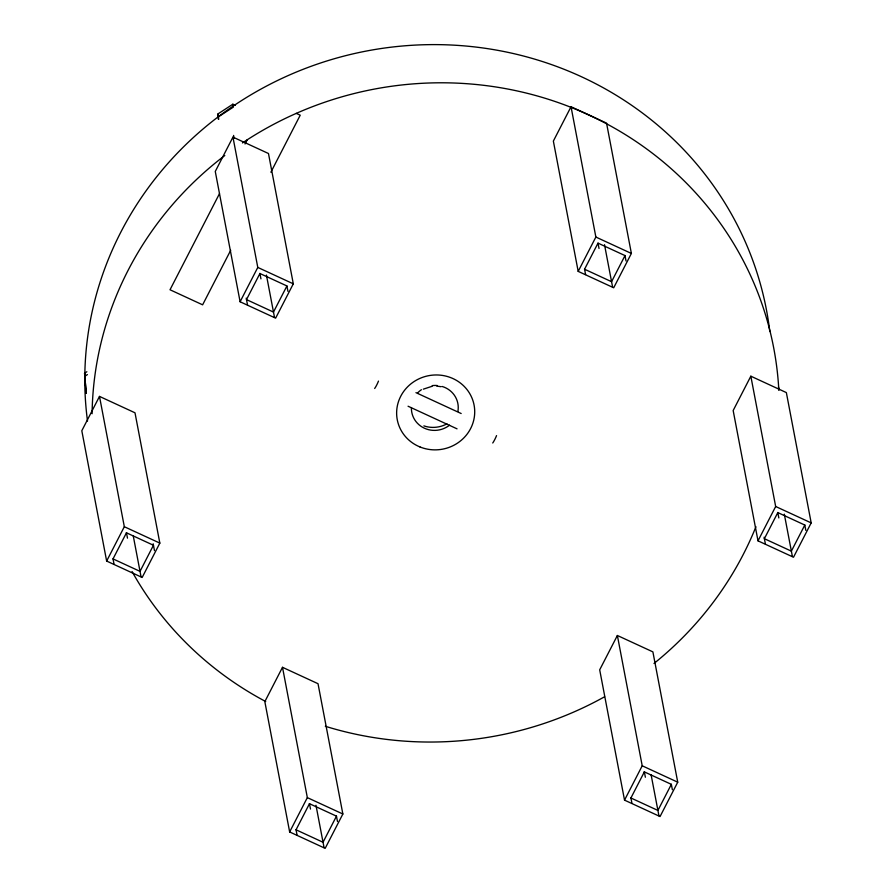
<?xml version="1.0" encoding="UTF-8"?>
<svg xmlns="http://www.w3.org/2000/svg" width="893" height="893" viewBox="0 0 893 893"><rect width="100%" height="100%" fill="white"/><g stroke="black" fill="none" stroke-linecap="round" stroke-linejoin="round"><path stroke-width="1.34" d="M99.491 396.403L81.81 430.75L106.647 561.061L142.166 577.458L159.836 543.111L134.999 412.8L99.491 396.403L124.328 526.714L106.647 561.061M232.95 137.109L215.269 171.456L240.105 301.767L275.624 318.154L293.306 283.818L268.469 153.507L232.95 137.109L257.787 267.42L240.105 301.767M219.499 193.625L170.016 289.767L202.622 304.826L230.695 250.297M245.039 143.996L247.194 139.81M270.88 172.215L300.227 115.197L296.275 113.378M286.921 285.961L273.481 312.07L246.49 299.601L259.93 273.504L286.921 285.961L287.937 291.319M571.029 106.736L553.359 141.083L578.184 271.383L613.703 287.78L631.384 253.445L606.548 123.134L571.029 106.736L595.865 237.047L578.184 271.383M282.501 667.305L264.83 701.641L289.656 831.952L325.175 848.35L342.856 814.003L318.02 683.703L282.501 667.305L307.337 797.616L289.656 831.952M598.009 243.13L584.569 269.228L611.56 281.697L625 255.588L598.009 243.13L599.024 248.488M617.376 635.492L599.694 669.828L624.531 800.139L660.05 816.537L677.731 782.19L652.895 651.879L617.376 635.492L642.212 765.792L624.531 800.139M750.834 376.187L733.164 410.534L758.001 540.845L793.509 557.232L811.19 522.896L786.353 392.585L750.834 376.187L775.671 506.498L758.001 540.845M218.316 119.16L217.981 113.913L232.85 104.213L235.317 105.352M218.696 119.394L218.517 116.76L233.397 107.071L232.85 104.213M84.567 373.241L86.208 393.154L84.567 373.241L86.855 371.745M85.114 376.087L87.402 374.591M446.935 423.84C439.981 427.702 431.397 428.484 423.874 425.872M423.327 389.169L432.19 386.256M436.744 386.077L441.097 386.714M595.865 237.047L631.384 253.445M257.787 267.42L293.306 283.818M775.671 506.498L811.19 522.896M415.959 392.652L461.179 413.526M408.056 406.226L457.049 428.841M124.328 526.714L159.836 543.111M642.212 765.792L677.731 782.19M307.337 797.616L342.856 814.003M778.462 386.959L778.986 389.694M804.783 524.939L805.821 530.397M784.311 514.156L792.392 556.495M777.792 512.47L778.83 517.94M764.095 537.206L765.401 544.038M624.977 255.476L626.015 260.946M604.505 244.693L612.587 287.044M584.547 269.117L585.596 274.586M671.324 784.233L672.362 789.691M651.109 774.811L658.934 815.8M644.333 771.764L645.371 777.234M630.893 797.873L631.943 803.332M266.427 275.066L274.508 317.417M233.586 135.423L234.111 138.147M259.908 273.392L260.946 278.862M217.981 113.913L218.517 116.76M246.211 298.128L247.517 304.959M336.449 816.046L337.487 821.515M315.977 805.263L324.059 847.613M309.458 803.588L310.496 809.047M296.018 829.686L297.068 835.156M153.172 543.781L154.478 550.613M133.224 535.733L141.038 576.711M126.438 532.686L127.487 538.155M113.009 558.795L114.047 564.253M87.514 421.072A344.129 329.082 -10.8 0 1 387.305 47.664A344.129 329.082 -10.8 0 1 769.788 331.493M242.438 142.936A344.129 329.082 -10.8 0 1 588.677 114.896A344.129 329.082 -10.8 0 1 778.841 390.341M755.947 526.725A344.129 329.082 -10.8 0 1 653.989 663.477M604.606 696.752A344.129 329.082 -10.8 0 1 325.32 726.277M265.723 701.541A344.129 329.082 -10.8 0 1 132.075 571.542M92.091 413.738A344.129 329.082 -10.8 0 1 224.802 155.516M496.541 435.605A7.825 1.373 -65.2 0 1 492.735 442.995M378.476 381.099A7.825 1.373 -65.2 0 1 374.669 388.488M442.169 386.468A23.464 22.437 -10.8 0 1 457.886 411.494M449.559 425.157A23.464 22.437 -10.8 0 1 424.376 428.205A23.464 22.437 -10.8 0 1 411.405 407.543M417.634 392.92A23.464 22.437 -10.8 0 1 421.418 389.705M432.257 385.62A23.464 22.437 -10.8 0 1 437.269 385.53M126.46 532.797L113.031 558.906L140.022 571.364L153.451 545.266L126.46 532.797M309.48 803.7L296.041 829.798L323.032 842.255L336.471 816.157L309.48 803.7M644.355 771.887L630.916 797.985L657.907 810.442L671.346 784.344L644.355 771.887M777.814 512.582L764.375 538.691L791.365 551.148L804.805 525.051L777.814 512.582M419.956 446.946A39.102 37.394 -10.8 0 0 474.484 407.71A39.102 37.394 -10.8 0 0 412.577 382.584A39.102 37.394 -10.8 0 0 419.956 446.946"/></g></svg>
